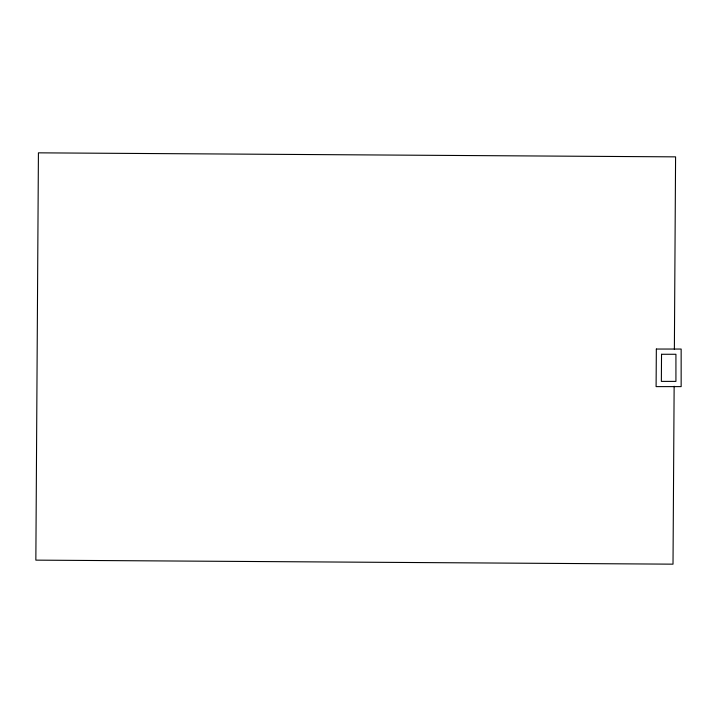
<?xml version="1.0" encoding="UTF-8"?>
<svg xmlns="http://www.w3.org/2000/svg" width="717" height="717" viewBox="0 0 717 717"><rect width="100%" height="100%" fill="white"/><g stroke="black" fill="none" stroke-linecap="round" stroke-linejoin="round"><path stroke-width="1.08" d="M674.141 386.248L673.012 564.162L35.85 560.138L38.422 152.838L675.584 156.862L674.374 349.322M656.342 349.045L656.1 386.615L681.15 386.615L681.15 349.045L656.342 349.045M661.531 354.27L661.361 381.39L675.925 381.39L675.925 354.27L661.531 354.27"/></g></svg>
